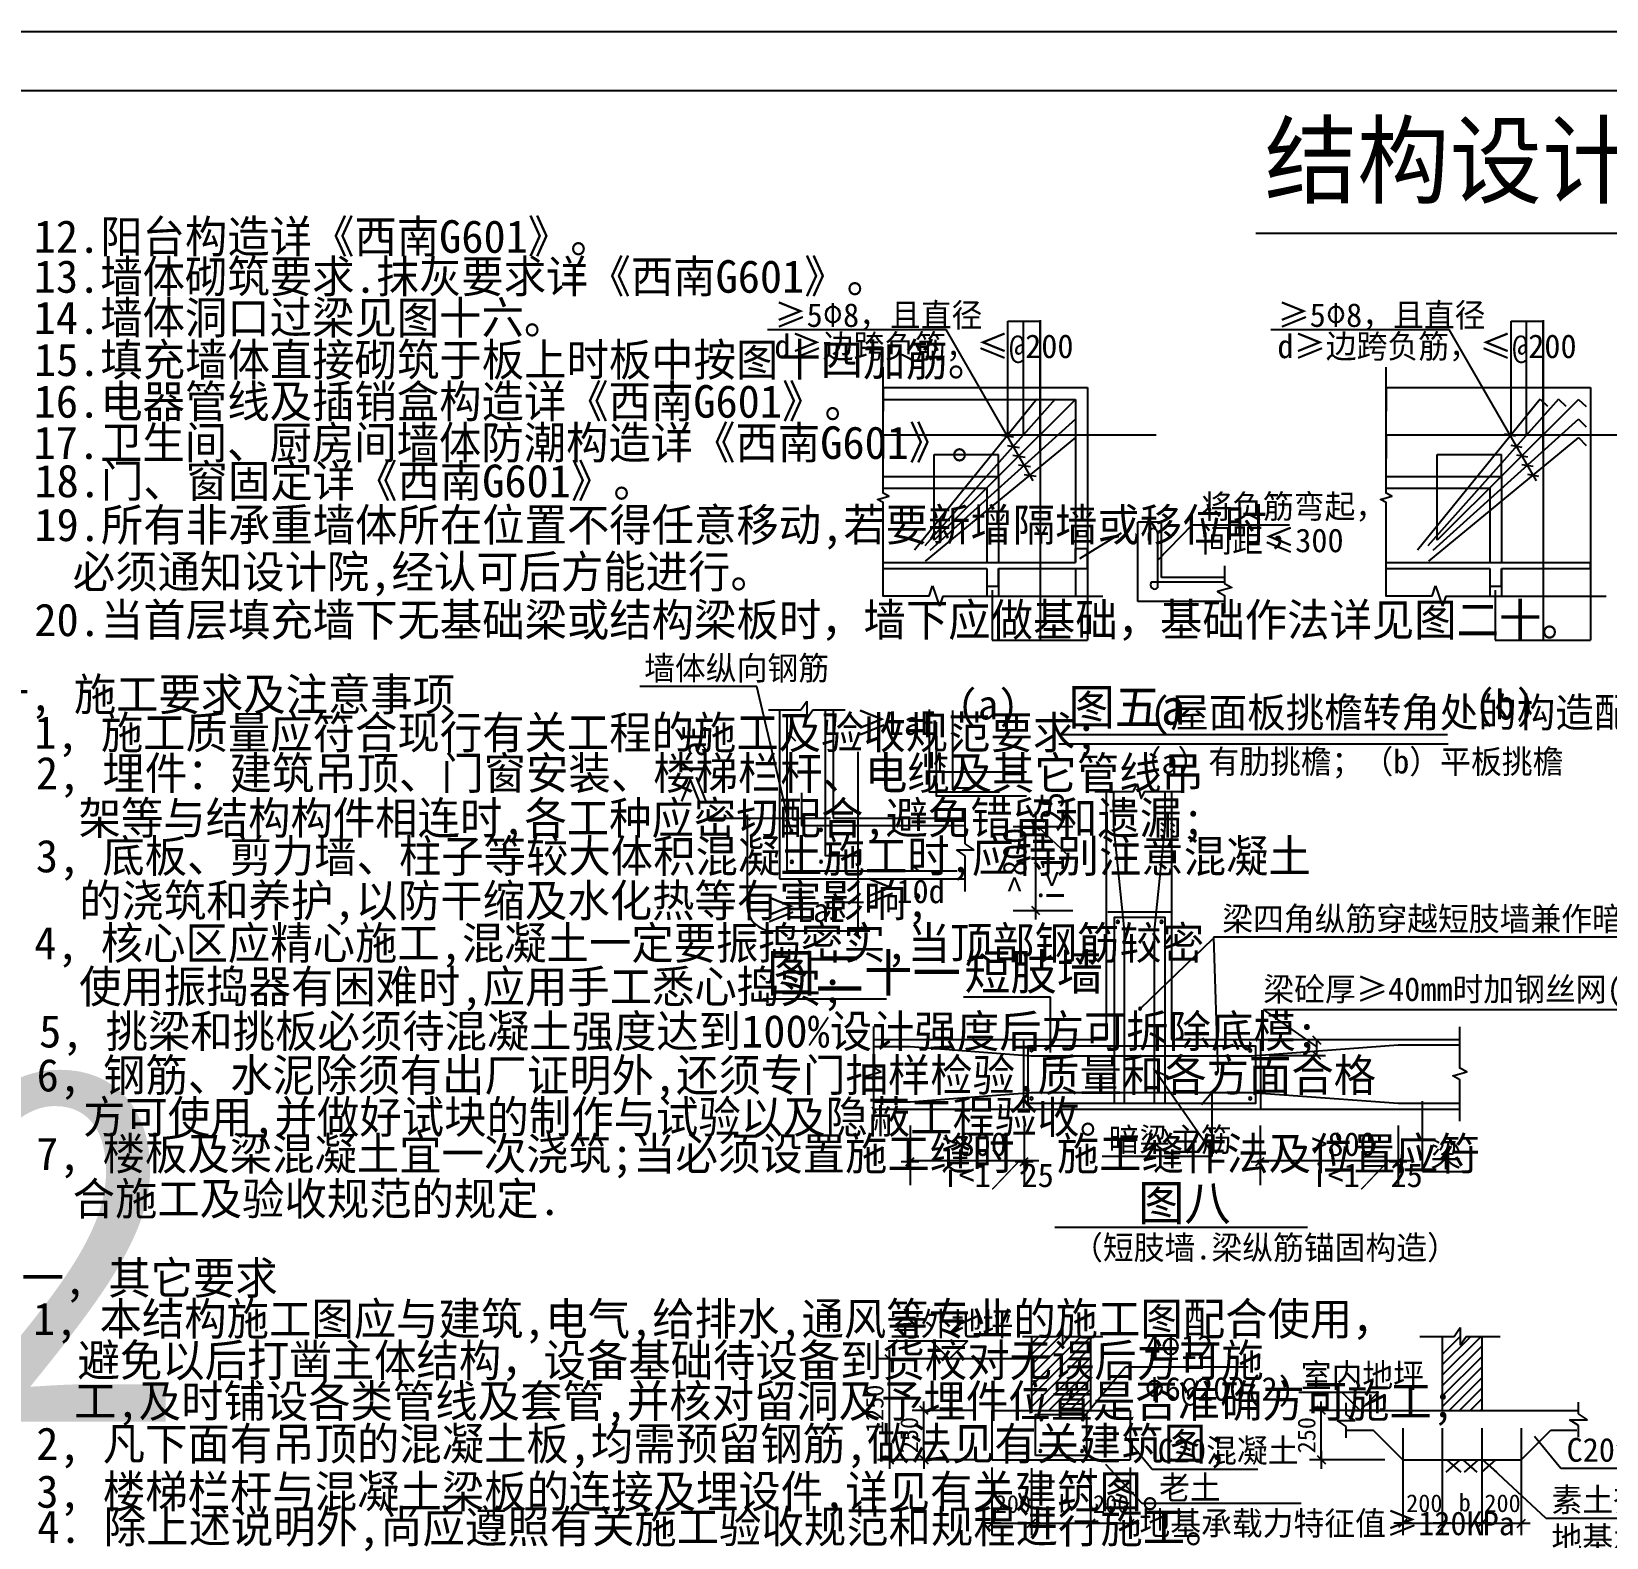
# Model space of a CAD drawing. Header units: metres. Extents: x 353221 to 519218, y 576917 to 745385.
# Drawn here: x 374095 to 400676, y 593510 to 618917 of the extents above; entities that cross this region are included whole.
import ezdxf

# ---------------------------------------------------------------- set-up
doc = ezdxf.new("R2010")
doc.units = ezdxf.units.M
for name, color, linetype in [('DIM', 3, 'Continuous'), ('PUB_TEXT', 7, 'Continuous'), ('PUB_TITLE', 4, 'Continuous'), ('XBM', 7, 'Continuous')]:
    doc.layers.add(name, color=color, linetype=linetype)
doc.dimstyles.get("Standard").update_dxf_attribs({"dimtxt": 2.5, "dimasz": 2.5, "dimexe": 1.25, "dimexo": 0.625, "dimtad": 1, "dimcen": 2.5, "dimazin": 3, "dimtfac": 1, "dimtmove": 0, "dimatfit": 3})

# ---------------------------------------------------------------- blocks, each defined once
blk = doc.blocks.new('TICK')
at = {"layer": 'DIM'}
blk.add_lwpolyline([(-70.71, -70.71), (70.71, 70.71)], dxfattribs=at)
blk = doc.blocks.new('_DIMX')
blk.add_line((-150, 0), (150, 0))
blk.add_lwpolyline([(-70, -70), (70, 70)])
blk = doc.blocks.new('BG-H-L')
at = {"layer": 'XBM', "color": 0, "linetype": 'Continuous'}
blk.add_line((0, 0), (-9.42, 0), dxfattribs=at)
for points in [[(-4.14, 0.01), (-1.14, 3.01), (-14.52, 3.01)], [(-4.19, 0), (-7.2, 3.01)], [(-4.19, 0), (-4.16, 0.03), (-4.13, 0.06)]]:
    blk.add_lwpolyline(points, dxfattribs=at)
blk = doc.blocks.new('_CLOSEDFILLED')
at = {"color": 0, "linetype": 'BYBLOCK'}
blk.add_solid([(-1, 0), (0, 0), (-1, 0)], dxfattribs=at)
blk = doc.blocks.new('*D141')
for p, q in [((399064.83, 612110.51), (399064.83, 614032.11)), ((399065.08, 614032.11), (399192.995, 614032.11)), ((399196.995, 614032.11), (399324.91, 614032.11)), ((399325.16, 612110.51), (399325.16, 614032.11))]:
    blk.add_line(p, q)
at = {"layer": 'Defpoints'}
for p in [(399064.83, 614032.11), (399064.83, 612110.51), (399325.16, 612110.51)]:
    blk.add_point(p, dxfattribs=at)
at = {"layer": 'PUB_TITLE', "xscale": 0.25, "yscale": 0.25, "rotation": 180}
blk.add_blockref('_CLOSEDFILLED', (399064.83, 614032.11), dxfattribs=at)
at = {"layer": 'PUB_TITLE', "xscale": 0.25, "yscale": 0.25}
blk.add_blockref('_CLOSEDFILLED', (399325.16, 614032.11), dxfattribs=at)
at = {"layer": 'PUB_TITLE', "insert": (399194.995, 614032.11), "char_height": 1, "attachment_point": 5}
blk.add_mtext('≤200', dxfattribs=at)
blk = doc.blocks.new('*D142')
for p, q in [((398797.32, 609493.87), (398797.32, 608650.7)), ((399606.63, 609392.97), (399606.63, 608650.7)), ((398797.57, 608650.7), (399200.475, 608650.7)), ((399203.475, 608650.7), (399606.38, 608650.7))]:
    blk.add_line(p, q)
at = {"layer": 'Defpoints'}
for p in [(398797.32, 609493.87), (399606.63, 609392.97), (398797.32, 608650.7)]:
    blk.add_point(p, dxfattribs=at)
at = {"layer": 'PUB_TITLE', "xscale": 0.25, "yscale": 0.25, "rotation": 180}
blk.add_blockref('_CLOSEDFILLED', (398797.32, 608650.7), dxfattribs=at)
at = {"layer": 'PUB_TITLE', "xscale": 0.25, "yscale": 0.25}
blk.add_blockref('_CLOSEDFILLED', (399606.63, 608650.7), dxfattribs=at)
at = {"layer": 'PUB_TITLE', "insert": (399201.975, 608650.7), "char_height": 1, "attachment_point": 5}
blk.add_mtext('L/2', dxfattribs=at)
blk = doc.blocks.new('*D143')
for p, q in [((397818.14, 610337.29), (397818.14, 611780.05)), ((397818.39, 611780.05), (398360.385, 611780.05)), ((398364.385, 611780.05), (398906.38, 611780.05)), ((398906.63, 611410.51), (398906.63, 611780.05))]:
    blk.add_line(p, q)
at = {"layer": 'Defpoints'}
for p in [(397818.14, 611780.05), (398906.63, 611410.51), (397818.14, 610337.29)]:
    blk.add_point(p, dxfattribs=at)
at = {"layer": 'PUB_TITLE', "xscale": 0.25, "yscale": 0.25, "rotation": 180}
blk.add_blockref('_CLOSEDFILLED', (397818.14, 611780.05), dxfattribs=at)
at = {"layer": 'PUB_TITLE', "xscale": 0.25, "yscale": 0.25}
blk.add_blockref('_CLOSEDFILLED', (398906.63, 611780.05), dxfattribs=at)
at = {"layer": 'PUB_TITLE', "insert": (398362.385, 611780.05), "char_height": 1, "attachment_point": 5}
blk.add_mtext('La>L', dxfattribs=at)
blk = doc.blocks.new('*D144')
for p, q in [((391116.11, 612547.17), (391115.86, 612547.17)), ((391116.36, 612114.35), (391116.36, 612547.17)), ((391116.36, 611835), (391116.36, 612547.17)), ((391116.36, 612547.17), (391116.36, 612547.17)), ((391116.61, 612547.17), (391116.86, 612547.17))]:
    blk.add_line(p, q)
at = {"layer": 'Defpoints'}
for p in [(391116.36, 612547.17), (391116.36, 612114.35), (391116.36, 611835)]:
    blk.add_point(p, dxfattribs=at)
at = {"layer": 'PUB_TITLE', "xscale": 0.25, "yscale": 0.25}
blk.add_blockref('_CLOSEDFILLED', (391116.36, 612547.17), dxfattribs=at)
at = {"layer": 'PUB_TITLE', "xscale": 0.25, "yscale": 0.25, "rotation": 180}
blk.add_blockref('_CLOSEDFILLED', (391116.36, 612547.17), dxfattribs=at)
at = {"layer": 'PUB_TITLE', "insert": (391116.36, 612548.295), "char_height": 1, "attachment_point": 5}
blk.add_mtext('≤200', dxfattribs=at)
blk = doc.blocks.new('*D145')
for p, q in [((391116.36, 609392.97), (391116.36, 608650.7)), ((391916.36, 609392.97), (391916.36, 608650.7)), ((391116.61, 608650.7), (391514.86, 608650.7)), ((391517.86, 608650.7), (391916.11, 608650.7))]:
    blk.add_line(p, q)
at = {"layer": 'Defpoints'}
for p in [(391116.36, 609392.97), (391916.36, 609392.97), (391116.36, 608650.7)]:
    blk.add_point(p, dxfattribs=at)
at = {"layer": 'PUB_TITLE', "xscale": 0.25, "yscale": 0.25, "rotation": 180}
blk.add_blockref('_CLOSEDFILLED', (391116.36, 608650.7), dxfattribs=at)
at = {"layer": 'PUB_TITLE', "xscale": 0.25, "yscale": 0.25}
blk.add_blockref('_CLOSEDFILLED', (391916.36, 608650.7), dxfattribs=at)
at = {"layer": 'PUB_TITLE', "insert": (391516.36, 608650.7), "char_height": 1, "attachment_point": 5}
blk.add_mtext('L/2', dxfattribs=at)
blk = doc.blocks.new('*D146')
for p, q in [((391116.36, 611835), (391116.36, 611160.36)), ((391116.36, 611573.31), (391116.36, 611160.36)), ((391116.11, 611160.36), (391115.86, 611160.36)), ((391116.36, 611160.36), (391116.36, 611160.36)), ((391116.61, 611160.36), (391116.86, 611160.36))]:
    blk.add_line(p, q)
at = {"layer": 'Defpoints'}
for p in [(391116.36, 611835), (391116.36, 611573.31), (391116.36, 611160.36)]:
    blk.add_point(p, dxfattribs=at)
at = {"layer": 'PUB_TITLE', "xscale": 0.25, "yscale": 0.25}
blk.add_blockref('_CLOSEDFILLED', (391116.36, 611160.36), dxfattribs=at)
at = {"layer": 'PUB_TITLE', "xscale": 0.25, "yscale": 0.25, "rotation": 180}
blk.add_blockref('_CLOSEDFILLED', (391116.36, 611160.36), dxfattribs=at)
at = {"layer": 'PUB_TITLE', "insert": (391116.36, 611161.485), "char_height": 1, "attachment_point": 5}
blk.add_mtext('≤200', dxfattribs=at)
blk = doc.blocks.new('*D147')
for p, q in [((396958.14, 612110.51), (396958.14, 611710.51)), ((396957.89, 611710.51), (396957.64, 611710.51)), ((396958.14, 611310.51), (396958.14, 611710.51)), ((396958.14, 611710.51), (396958.14, 611710.51)), ((396958.39, 611710.51), (396958.64, 611710.51))]:
    blk.add_line(p, q)
at = {"layer": 'Defpoints'}
for p in [(396958.14, 612110.51), (396958.14, 611710.51), (396958.14, 611310.51)]:
    blk.add_point(p, dxfattribs=at)
at = {"layer": 'PUB_TITLE', "xscale": 0.25, "yscale": 0.25}
blk.add_blockref('_CLOSEDFILLED', (396958.14, 611710.51), dxfattribs=at)
at = {"layer": 'PUB_TITLE', "xscale": 0.25, "yscale": 0.25, "rotation": 180}
blk.add_blockref('_CLOSEDFILLED', (396958.14, 611710.51), dxfattribs=at)
at = {"layer": 'PUB_TITLE', "insert": (396958.14, 611711.635), "char_height": 1, "attachment_point": 5}
blk.add_mtext('L/2', dxfattribs=at)
blk = doc.blocks.new('*D148')
for p, q in [((396958.14, 612910.51), (396958.14, 612510.51)), ((396957.89, 612510.51), (396957.64, 612510.51)), ((396958.14, 612110.51), (396958.14, 612510.51)), ((396958.14, 612510.51), (396958.14, 612510.51)), ((396958.39, 612510.51), (396958.64, 612510.51))]:
    blk.add_line(p, q)
at = {"layer": 'Defpoints'}
for p in [(396958.14, 612910.51), (396958.14, 612510.51), (396958.14, 612110.51)]:
    blk.add_point(p, dxfattribs=at)
at = {"layer": 'PUB_TITLE', "xscale": 0.25, "yscale": 0.25}
blk.add_blockref('_CLOSEDFILLED', (396958.14, 612510.51), dxfattribs=at)
at = {"layer": 'PUB_TITLE', "xscale": 0.25, "yscale": 0.25, "rotation": 180}
blk.add_blockref('_CLOSEDFILLED', (396958.14, 612510.51), dxfattribs=at)
at = {"layer": 'PUB_TITLE', "insert": (396958.14, 612511.635), "char_height": 1, "attachment_point": 5}
blk.add_mtext('L/2', dxfattribs=at)
blk = doc.blocks.new('*D149')
for p, q in [((389327.87, 610337.29), (389327.87, 611780.05)), ((389328.12, 611780.05), (389870.115, 611780.05)), ((389874.115, 611780.05), (390416.11, 611780.05)), ((390416.36, 611410.51), (390416.36, 611780.05))]:
    blk.add_line(p, q)
at = {"layer": 'Defpoints'}
for p in [(389327.87, 611780.05), (390416.36, 611410.51), (389327.87, 610337.29)]:
    blk.add_point(p, dxfattribs=at)
at = {"layer": 'PUB_TITLE', "xscale": 0.25, "yscale": 0.25, "rotation": 180}
blk.add_blockref('_CLOSEDFILLED', (389327.87, 611780.05), dxfattribs=at)
at = {"layer": 'PUB_TITLE', "xscale": 0.25, "yscale": 0.25}
blk.add_blockref('_CLOSEDFILLED', (390416.36, 611780.05), dxfattribs=at)
at = {"layer": 'PUB_TITLE', "insert": (389872.115, 611780.05), "char_height": 1, "attachment_point": 5}
blk.add_mtext('La>L', dxfattribs=at)
blk = doc.blocks.new('*D150')
for p, q in [((388467.87, 612910.51), (388467.87, 612510.51)), ((388467.62, 612510.51), (388467.37, 612510.51)), ((388467.87, 612110.51), (388467.87, 612510.51)), ((388467.87, 612510.51), (388467.87, 612510.51)), ((388468.12, 612510.51), (388468.37, 612510.51))]:
    blk.add_line(p, q)
at = {"layer": 'Defpoints'}
for p in [(388467.87, 612910.51), (388467.87, 612510.51), (388467.87, 612110.51)]:
    blk.add_point(p, dxfattribs=at)
at = {"layer": 'PUB_TITLE', "xscale": 0.25, "yscale": 0.25}
blk.add_blockref('_CLOSEDFILLED', (388467.87, 612510.51), dxfattribs=at)
at = {"layer": 'PUB_TITLE', "xscale": 0.25, "yscale": 0.25, "rotation": 180}
blk.add_blockref('_CLOSEDFILLED', (388467.87, 612510.51), dxfattribs=at)
at = {"layer": 'PUB_TITLE', "insert": (388467.87, 612511.635), "char_height": 1, "attachment_point": 5}
blk.add_mtext('L/2', dxfattribs=at)
blk = doc.blocks.new('*D151')
for p, q in [((388467.87, 612110.51), (388467.87, 611710.51)), ((388467.62, 611710.51), (388467.37, 611710.51)), ((388467.87, 611310.51), (388467.87, 611710.51)), ((388467.87, 611710.51), (388467.87, 611710.51)), ((388468.12, 611710.51), (388468.37, 611710.51))]:
    blk.add_line(p, q)
at = {"layer": 'Defpoints'}
for p in [(388467.87, 612110.51), (388467.87, 611710.51), (388467.87, 611310.51)]:
    blk.add_point(p, dxfattribs=at)
at = {"layer": 'PUB_TITLE', "xscale": 0.25, "yscale": 0.25}
blk.add_blockref('_CLOSEDFILLED', (388467.87, 611710.51), dxfattribs=at)
at = {"layer": 'PUB_TITLE', "xscale": 0.25, "yscale": 0.25, "rotation": 180}
blk.add_blockref('_CLOSEDFILLED', (388467.87, 611710.51), dxfattribs=at)
at = {"layer": 'PUB_TITLE', "insert": (388467.87, 611711.635), "char_height": 1, "attachment_point": 5}
blk.add_mtext('L/2', dxfattribs=at)
blk = doc.blocks.new('*D152')
for p, q in [((390834.89, 612110.51), (390834.89, 614032.11)), ((390835.14, 614032.11), (390973.625, 614032.11)), ((390977.625, 614032.11), (391116.11, 614032.11)), ((391116.36, 612114.35), (391116.36, 614032.11))]:
    blk.add_line(p, q)
at = {"layer": 'Defpoints'}
for p in [(390834.89, 614032.11), (390834.89, 612110.51), (391116.36, 612114.35)]:
    blk.add_point(p, dxfattribs=at)
at = {"layer": 'PUB_TITLE', "xscale": 0.25, "yscale": 0.25, "rotation": 180}
blk.add_blockref('_CLOSEDFILLED', (390834.89, 614032.11), dxfattribs=at)
at = {"layer": 'PUB_TITLE', "xscale": 0.25, "yscale": 0.25}
blk.add_blockref('_CLOSEDFILLED', (391116.36, 614032.11), dxfattribs=at)
at = {"layer": 'PUB_TITLE', "insert": (390975.625, 614032.11), "char_height": 1, "attachment_point": 5}
blk.add_mtext('≤200', dxfattribs=at)
blk = doc.blocks.new('*D153')
for p, q in [((390574.56, 612110.51), (390574.56, 614032.11)), ((390574.81, 614032.11), (390702.725, 614032.11)), ((390706.725, 614032.11), (390834.64, 614032.11)), ((390834.89, 612110.51), (390834.89, 614032.11))]:
    blk.add_line(p, q)
at = {"layer": 'Defpoints'}
for p in [(390574.56, 614032.11), (390574.56, 612110.51), (390834.89, 612110.51)]:
    blk.add_point(p, dxfattribs=at)
at = {"layer": 'PUB_TITLE', "xscale": 0.25, "yscale": 0.25, "rotation": 180}
blk.add_blockref('_CLOSEDFILLED', (390574.56, 614032.11), dxfattribs=at)
at = {"layer": 'PUB_TITLE', "xscale": 0.25, "yscale": 0.25}
blk.add_blockref('_CLOSEDFILLED', (390834.89, 614032.11), dxfattribs=at)
at = {"layer": 'PUB_TITLE', "insert": (390704.725, 614032.11), "char_height": 1, "attachment_point": 5}
blk.add_mtext('≤200', dxfattribs=at)
blk = doc.blocks.new('*D154')
for p, q in [((390307.04, 609493.87), (390307.04, 608650.7)), ((391116.36, 609392.97), (391116.36, 608650.7)), ((390307.29, 608650.7), (390710.2, 608650.7)), ((390713.2, 608650.7), (391116.11, 608650.7))]:
    blk.add_line(p, q)
at = {"layer": 'Defpoints'}
for p in [(390307.04, 609493.87), (391116.36, 609392.97), (390307.04, 608650.7)]:
    blk.add_point(p, dxfattribs=at)
at = {"layer": 'PUB_TITLE', "xscale": 0.25, "yscale": 0.25, "rotation": 180}
blk.add_blockref('_CLOSEDFILLED', (390307.04, 608650.7), dxfattribs=at)
at = {"layer": 'PUB_TITLE', "xscale": 0.25, "yscale": 0.25}
blk.add_blockref('_CLOSEDFILLED', (391116.36, 608650.7), dxfattribs=at)
at = {"layer": 'PUB_TITLE', "insert": (390711.7, 608650.7), "char_height": 1, "attachment_point": 5}
blk.add_mtext('L/2', dxfattribs=at)
blk = doc.blocks.new('*D157')
for p, q in [((399606.38, 612547.17), (399606.13, 612547.17)), ((399606.63, 612114.35), (399606.63, 612547.17)), ((399606.63, 611835), (399606.63, 612547.17)), ((399606.63, 612547.17), (399606.63, 612547.17)), ((399606.88, 612547.17), (399607.13, 612547.17))]:
    blk.add_line(p, q)
at = {"layer": 'Defpoints'}
for p in [(399606.63, 612547.17), (399606.63, 612114.35), (399606.63, 611835)]:
    blk.add_point(p, dxfattribs=at)
at = {"layer": 'PUB_TITLE', "xscale": 0.25, "yscale": 0.25}
blk.add_blockref('_CLOSEDFILLED', (399606.63, 612547.17), dxfattribs=at)
at = {"layer": 'PUB_TITLE', "xscale": 0.25, "yscale": 0.25, "rotation": 180}
blk.add_blockref('_CLOSEDFILLED', (399606.63, 612547.17), dxfattribs=at)
at = {"layer": 'PUB_TITLE', "insert": (399606.63, 612548.295), "char_height": 1, "attachment_point": 5}
blk.add_mtext('≤200', dxfattribs=at)
blk = doc.blocks.new('*D158')
for p, q in [((399325.16, 612110.51), (399325.16, 614032.11)), ((399325.41, 614032.11), (399463.895, 614032.11)), ((399467.895, 614032.11), (399606.38, 614032.11)), ((399606.63, 612114.35), (399606.63, 614032.11))]:
    blk.add_line(p, q)
at = {"layer": 'Defpoints'}
for p in [(399325.16, 614032.11), (399325.16, 612110.51), (399606.63, 612114.35)]:
    blk.add_point(p, dxfattribs=at)
at = {"layer": 'PUB_TITLE', "xscale": 0.25, "yscale": 0.25, "rotation": 180}
blk.add_blockref('_CLOSEDFILLED', (399325.16, 614032.11), dxfattribs=at)
at = {"layer": 'PUB_TITLE', "xscale": 0.25, "yscale": 0.25}
blk.add_blockref('_CLOSEDFILLED', (399606.63, 614032.11), dxfattribs=at)
at = {"layer": 'PUB_TITLE', "insert": (399465.895, 614032.11), "char_height": 1, "attachment_point": 5}
blk.add_mtext('≤200', dxfattribs=at)
blk = doc.blocks.new('*D159')
for p, q in [((399606.63, 609392.97), (399606.63, 608650.7)), ((400406.63, 609392.97), (400406.63, 608650.7)), ((399606.88, 608650.7), (400005.13, 608650.7)), ((400008.13, 608650.7), (400406.38, 608650.7))]:
    blk.add_line(p, q)
at = {"layer": 'Defpoints'}
for p in [(399606.63, 609392.97), (400406.63, 609392.97), (399606.63, 608650.7)]:
    blk.add_point(p, dxfattribs=at)
at = {"layer": 'PUB_TITLE', "xscale": 0.25, "yscale": 0.25, "rotation": 180}
blk.add_blockref('_CLOSEDFILLED', (399606.63, 608650.7), dxfattribs=at)
at = {"layer": 'PUB_TITLE', "xscale": 0.25, "yscale": 0.25}
blk.add_blockref('_CLOSEDFILLED', (400406.63, 608650.7), dxfattribs=at)
at = {"layer": 'PUB_TITLE', "insert": (400006.63, 608650.7), "char_height": 1, "attachment_point": 5}
blk.add_mtext('L/2', dxfattribs=at)
blk = doc.blocks.new('*D160')
for p, q in [((399606.63, 611835), (399606.63, 611082.47)), ((399606.63, 611573.31), (399606.63, 611082.47)), ((399606.38, 611082.47), (399606.13, 611082.47)), ((399606.63, 611082.47), (399606.63, 611082.47)), ((399606.88, 611082.47), (399607.13, 611082.47))]:
    blk.add_line(p, q)
at = {"layer": 'Defpoints'}
for p in [(399606.63, 611835), (399606.63, 611573.31), (399606.63, 611082.47)]:
    blk.add_point(p, dxfattribs=at)
at = {"layer": 'PUB_TITLE', "xscale": 0.25, "yscale": 0.25}
blk.add_blockref('_CLOSEDFILLED', (399606.63, 611082.47), dxfattribs=at)
at = {"layer": 'PUB_TITLE', "xscale": 0.25, "yscale": 0.25, "rotation": 180}
blk.add_blockref('_CLOSEDFILLED', (399606.63, 611082.47), dxfattribs=at)
at = {"layer": 'PUB_TITLE', "insert": (399606.63, 611083.595), "char_height": 1, "attachment_point": 5}
blk.add_mtext('≤200', dxfattribs=at)

msp = doc.modelspace()

# ---------------------------------------------------------------- linework, layer by layer
at = {"layer": 'PUB_TITLE'}
for p, q in [((391116.36, 614045.08), (391116.36, 609272.96)), ((399606.63, 614045.08), (399606.63, 609272.96)), ((386518.57, 613887.53), (389530.53, 613887.53)), ((391002.85, 611337.23), (389530.53, 613887.53)), ((395008.84, 613887.53), (398020.81, 613887.53)), ((399493.12, 611337.23), (398020.81, 613887.53)), ((388467.87, 612910.51), (391916.36, 612910.51)), ((388467.87, 612910.51), (391916.36, 612910.51)), ((388467.87, 612710.51), (391716.36, 612710.51)), ((391716.36, 612710.51), (391716.36, 609959.97)), ((391916.36, 612910.51), (391916.36, 609392.97)), ((396958.14, 612910.51), (400406.63, 612910.51)), ((396958.14, 612910.51), (400406.63, 612910.51)), ((400406.63, 612910.51), (400406.63, 609392.97)), ((388467.87, 612110.51), (393075.88, 612114.35)), ((396958.14, 612110.51), (401566.15, 612114.35)), ((388467.87, 611410.51), (390416.36, 611410.51)), ((390416.36, 611410.51), (390416.36, 609959.97)), ((396958.14, 611410.51), (398906.63, 611410.51)), ((398906.63, 611410.51), (398906.63, 609959.97)), ((388467.87, 611210.51), (390216.36, 611210.51)), ((390216.36, 611210.51), (390216.36, 609959.97)), ((396958.14, 611210.51), (398706.63, 611210.51)), ((398706.63, 611210.51), (398706.63, 609959.97)), ((392764.73, 609303.49), (392764.73, 610636.73)), ((393164.73, 610636.73), (392764.73, 610636.73)), ((393101.47, 609994.22), (393681.21, 610593.84)), ((393164.73, 609703.49), (393164.73, 610636.73)), ((393681.21, 610593.84), (395324.87, 610593.84)), ((391788.06, 610024.92), (392489.67, 610457.36)), ((390216.36, 609859.97), (390216.36, 609392.97)), ((390416.36, 609859.97), (390416.36, 609392.97)), ((391716.36, 609859.97), (391716.36, 609392.97)), ((398706.63, 609859.97), (398706.63, 609392.97)), ((398906.63, 609859.97), (398906.63, 609392.97)), ((389244.25, 609392.97), (389301.85, 609565.77)), ((389301.85, 609565.77), (389417.05, 609220.17)), ((394231.19, 609703.49), (393164.73, 609703.49)), ((397734.52, 609392.97), (397792.12, 609565.77)), ((397792.12, 609565.77), (397907.32, 609220.17)), ((389474.65, 609392.97), (389417.05, 609220.17)), ((389474.65, 609392.97), (392178.68, 609392.97)), ((394231.19, 609303.49), (392764.73, 609303.49)), ((397964.92, 609392.97), (397907.32, 609220.17)), ((397964.92, 609392.97), (400668.96, 609392.97)), ((386337.66, 607868.51), (384363.87, 607868.51)), ((386902.73, 605457.22), (386337.66, 607868.51)), ((386535.22, 607471.19), (387080.71, 607471.19)), ((386720.44, 607476.54), (386720.44, 604621.05)), ((387080.71, 607471.19), (387180.71, 607621.19)), ((387180.71, 607621.19), (387180.71, 607321.19)), ((387180.71, 607321.19), (387280.71, 607471.19)), ((387280.71, 607471.19), (387826.2, 607471.19)), ((387626.28, 607476.54), (387626.28, 605645)), ((391433.24, 606899.79), (398002.51, 606899.79)), ((388048.76, 603664.05), (388048.76, 606767.05)), ((389854.88, 605210.81), (389854.88, 605812.55)), ((385506.99, 605645), (387579.69, 605645)), ((386173.75, 605706.85), (386173.75, 604170.42)), ((387626.28, 605645), (389851.96, 605645)), ((391045.1, 604060.34), (391045.1, 605751.34)), ((390663.52, 605504.78), (391669.71, 605504.78)), ((389854.88, 605010.81), (389704.88, 605110.81)), ((389704.88, 605110.81), (390004.88, 605110.81)), ((390004.88, 605110.81), (389854.88, 605210.81)), ((389854.88, 604409.08), (389854.88, 605010.81)), ((386720.44, 604621.05), (389851.96, 604621.05)), ((387484.46, 604228.56), (388139.39, 604228.56)), ((390663.52, 604088.03), (391669.71, 604088.03)), ((392263.12, 604063.59), (393336.47, 604063.59)), ((386601.25, 603742.92), (388241.14, 603742.92)), ((394024.85, 603606.64), (392804.51, 602431.65)), ((394041.69, 603637.31), (394116.32, 601353.55)), ((401363.73, 603637.31), (394041.69, 603637.31)), ((391294.11, 602627.18), (389821.85, 602627.18)), ((391294.11, 601690.77), (391294.11, 602627.18)), ((395783.85, 601794.93), (394888.81, 602414.92)), ((394888.81, 602414.92), (401921.76, 602414.92)), ((390837.52, 601918.33), (390837.52, 600760.27)), ((394834.29, 601918.33), (394834.29, 600728.97)), ((395783.85, 601905.54), (395783.85, 601906.54)), ((395783.85, 601904.54), (395783.85, 601642.1)), ((394983.69, 601642.1), (395933.85, 601642.1)), ((395783.85, 601641.1), (395783.85, 601640.1)), ((394036.28, 599977.42), (393028.47, 601424.52)), ((393049.46, 601394.52), (393281.26, 601287.39)), ((394008.29, 601004.88), (393840.32, 600809.05)), ((394015.2, 601019.49), (394015.2, 599938.26)), ((397569.53, 599684.65), (397569.53, 600870.45)), ((388921.81, 600459.97), (388921.81, 599453.79)), ((390850.15, 600459.97), (390850.15, 599453.79)), ((394828.8, 600459.97), (394828.8, 599453.79)), ((397158.9, 600459.97), (397158.9, 599453.79)), ((388894.12, 599872.8), (391096.72, 599872.8)), ((394015.2, 599938.26), (392167.55, 599938.26)), ((394801.11, 599872.8), (397405.46, 599872.8)), ((397569.53, 599684.65), (398294.67, 599684.65)), ((391395.73, 596902.95), (391495.73, 597052.95)), ((391495.73, 597052.95), (391495.73, 596752.95)), ((398106.48, 596902.95), (398206.48, 597052.95)), ((398206.48, 597052.95), (398206.48, 596752.95)), ((390817.85, 596902.95), (391395.73, 596902.95)), ((390970.18, 596422.73), (391495.73, 596948.27)), ((390970.18, 596902.95), (390970.18, 595654.57)), ((390970.18, 595892.4), (391980.73, 596902.95)), ((390970.18, 596069.18), (391803.96, 596902.95)), ((390970.18, 596245.96), (391627.18, 596902.95)), ((390970.18, 596599.51), (391273.63, 596902.95)), ((390970.18, 596776.29), (391096.85, 596902.95)), ((391495.73, 596752.95), (391595.73, 596902.95)), ((391595.73, 596902.95), (392173.6, 596902.95)), ((391970.18, 596902.95), (391970.18, 595654.57)), ((397528.6, 596902.95), (398106.48, 596902.95)), ((397903.84, 596422.73), (398384.06, 596902.95)), ((397903.84, 596599.51), (398207.28, 596902.95)), ((397903.84, 596245.96), (398560.84, 596902.95)), ((397903.84, 596902.95), (397903.84, 595654.57)), ((398206.48, 596752.95), (398306.48, 596902.95)), ((398306.48, 596902.95), (398884.35, 596902.95)), ((398570.51, 596902.95), (398570.51, 595654.57)), ((390003.52, 596522.35), (388374.02, 596522.35)), ((388574.02, 594822.23), (388574.02, 596521.35)), ((390970.18, 595715.62), (391970.18, 596715.62)), ((391085.9, 595654.57), (391970.18, 596538.85)), ((397903.84, 596069.18), (398570.51, 596735.85)), ((397903.84, 595892.4), (398570.51, 596559.07)), ((391262.68, 595654.57), (391980.73, 596372.62)), ((391818.47, 595502.33), (392558.9, 596388.79)), ((392558.9, 596388.79), (394631.26, 596388.79)), ((397903.84, 595715.62), (398570.51, 596382.29)), ((391439.46, 595654.57), (391970.18, 596185.29)), ((391616.23, 595654.57), (391980.73, 596019.07)), ((398019.56, 595654.57), (398570.51, 596205.51)), ((398196.34, 595654.57), (398570.51, 596028.74)), ((391793.01, 595654.57), (391970.18, 595831.74)), ((396283.21, 595584.38), (396283.21, 595779.22)), ((398373.11, 595654.57), (398570.51, 595851.96)), ((400203.73, 595597.48), (400203.73, 595792.33)), ((390003.52, 595654.57), (388957.45, 595654.57)), ((389157.45, 594822.23), (389157.45, 595653.57)), ((390303.52, 595654.57), (392636.85, 595654.57)), ((390303.52, 595654.57), (390303.52, 594821.23)), ((392636.85, 595654.57), (392636.85, 594821.23)), ((396937.18, 595654.57), (395663.43, 595654.57)), ((395863.43, 594822.23), (395863.43, 595653.57)), ((396283.21, 595384.38), (396133.21, 595484.38)), ((396133.21, 595484.38), (396433.21, 595484.38)), ((396433.21, 595484.38), (396283.21, 595584.38)), ((396296.33, 595654.57), (400185.09, 595654.57)), ((398549.89, 595654.57), (398570.51, 595675.18)), ((400203.73, 595397.48), (400053.73, 595497.48)), ((400053.73, 595497.48), (400353.73, 595497.48)), ((400353.73, 595497.48), (400203.73, 595597.48)), ((392560.5, 595205.76), (393006.41, 594664.61)), ((396283.21, 595189.53), (396283.21, 595384.38)), ((396296.33, 595321.23), (396737.18, 595321.23)), ((397237.18, 594821.23), (396737.18, 595321.23)), ((397237.18, 595354.57), (397237.18, 593551.54)), ((397903.84, 595354.57), (397903.84, 593551.54)), ((397903.84, 595354.57), (397903.84, 593551.54)), ((398570.51, 595354.57), (398570.51, 593551.54)), ((398570.51, 595354.57), (398570.51, 593551.54)), ((399237.18, 595354.57), (399237.18, 593551.54)), ((399237.18, 594821.23), (399737.18, 595321.23)), ((399460.82, 595218.26), (399906.74, 594677.11)), ((399737.18, 595321.23), (400177.51, 595321.23)), ((400203.73, 595202.63), (400203.73, 595397.48)), ((390003.52, 594821.23), (388374.02, 594821.23)), ((390003.52, 594821.23), (388957.45, 594821.23)), ((390303.52, 594821.23), (392636.85, 594821.23)), ((390303.52, 594692.39), (390303.52, 593551.54)), ((390970.18, 594682.39), (390970.18, 593551.54)), ((390970.18, 594682.39), (390970.18, 593551.54)), ((391970.18, 594682.39), (391970.18, 593551.54)), ((392223.76, 594744.89), (392834.35, 594087.6)), ((392636.85, 594692.39), (392636.85, 593551.54)), ((393006.41, 594664.61), (394790.07, 594664.61)), ((396937.18, 594821.23), (395663.43, 594821.23)), ((397237.18, 594821.23), (399237.18, 594821.23)), ((398198.76, 594821.23), (397963.76, 594612.39)), ((397983.76, 594821.23), (398218.76, 594612.39)), ((398253.76, 594821.23), (398488.76, 594612.39)), ((398508.76, 594821.23), (398273.76, 594612.39)), ((398801.26, 594821.23), (398566.26, 594612.39)), ((398586.26, 594821.23), (398821.26, 594612.39)), ((399652.88, 593834.01), (398693.76, 594725.7)), ((399906.74, 594677.11), (401517.89, 594677.11)), ((392834.35, 594087.6), (395523.9, 594087.6)), ((399652.88, 593834.01), (403201.53, 593834.01)), ((390304.52, 593751.54), (390969.18, 593751.54)), ((390971.18, 593751.54), (391969.18, 593751.54)), ((391971.18, 593751.54), (392635.85, 593751.54)), ((397238.18, 593751.54), (397902.84, 593751.54)), ((397904.84, 593751.54), (398569.51, 593751.54)), ((398571.51, 593751.54), (399236.18, 593751.54))]:
    msp.add_line(p, q, dxfattribs=at)
for points in [[(370330.4, 576916.65), (370330.4, 618916.65), (429730.4, 618916.65), (429730.4, 576916.65)], [(372830.4, 577916.65), (428730.4, 577916.65), (428730.4, 617916.65), (372830.4, 617916.65)], [(391040.18, 594891.23), (391040.18, 595584.57), (391900.18, 595584.57), (391900.18, 594891.23)]]:
    msp.add_lwpolyline(points, close=True, dxfattribs=at)
for points in [[(394760.23, 615514.65), (407805.71, 615514.65)], [(389244.25, 609392.97), (388467.87, 609392.97), (388467.87, 610968.43), (388371.87, 611021.23), (388563.87, 611075.63), (388467.87, 611128.43), (388467.87, 613256.08)], [(397734.52, 609392.97), (396958.14, 609392.97), (396958.14, 610968.43), (396862.14, 611021.23), (397054.14, 611075.63), (396958.14, 611128.43), (396958.14, 613256.08)], [(391064.92, 612714.12), (388995.31, 610166.56)], [(391373.32, 612715.83), (389172.25, 610241.33)], [(391716.36, 612710.51), (389327.87, 610337.29)], [(399555.2, 612714.12), (397485.59, 610166.56)], [(399863.59, 612715.83), (397662.52, 610241.33)], [(400206.63, 612710.51), (397818.14, 610337.29)], [(399555.2, 612714.12), (399325.16, 612430.96)], [(399555.2, 612714.12), (399680.76, 612593.59)], [(399863.59, 612715.83), (399989.16, 612597.59)], [(400206.63, 612710.51), (400332.2, 612588.42)], [(391716.36, 612374.68), (389254.07, 610159.95)], [(400206.63, 612374.68), (397744.35, 610159.95)], [(400206.63, 612374.68), (400332.2, 612249.13)], [(391716.36, 612066.28), (389180.28, 609982.61)], [(390463.96, 612107.37), (390668.22, 612076.48)], [(390566.02, 611930.57), (390770.29, 611899.69)], [(400206.63, 612066.28), (397670.56, 609982.61)], [(398951.64, 612128.22), (399139.75, 612096.29)], [(399062.24, 611936.63), (399250.35, 611904.7)], [(400206.63, 612066.28), (400332.2, 611932.75)], [(390659.12, 611769.3), (390863.39, 611738.42)], [(399155.34, 611775.36), (399343.45, 611743.44)], [(390752.49, 611607.57), (390956.76, 611576.69)], [(390846.92, 611444), (391051.19, 611413.12)], [(399247.9, 611613.77), (399436.01, 611581.84)], [(399343.14, 611448.8), (399531.25, 611416.87)], [(392951.47, 610331.1), (392951.47, 610456.1)], [(393101.47, 610456.22), (393101.47, 609532.21)], [(391716.36, 610193.28), (391916.36, 610193.28)], [(391716.36, 609959.97), (391716.36, 610193.28)], [(391916.36, 609859.97), (391916.36, 610193.28)], [(388467.87, 609959.97), (391716.36, 609959.97)], [(388467.87, 609859.97), (390216.36, 609859.97)], [(390216.36, 609859.97), (390216.36, 609559.97)], [(390416.36, 609559.97), (390416.36, 609859.97)], [(390416.36, 609859.97), (391916.36, 609859.97)], [(394231.19, 609903.49), (394231.19, 609603.49), (394351.19, 609537.49), (394111.19, 609469.49), (394231.19, 609403.49), (394231.19, 609103.49)], [(396958.14, 609959.97), (400406.63, 609959.97)], [(396958.14, 609859.97), (398706.63, 609859.97)], [(398706.63, 609859.97), (398706.63, 609559.97)], [(398906.63, 609559.97), (398906.63, 609859.97)], [(398906.63, 609859.97), (400406.63, 609859.97)], [(400406.63, 609859.97), (400406.63, 609959.97)], [(390216.36, 609559.97), (390416.36, 609559.97)], [(393001.47, 609632.21), (394231.19, 609632.21)], [(398706.63, 609559.97), (398906.63, 609559.97)], [(388053.78, 605008.11), (387498.28, 605008.11), (387498.28, 607476.54)], [(390434.7, 606084.92), (389252.09, 606084.92), (389252.09, 607476.57)], [(389937.27, 606154.41), (389642.86, 606154.41), (389642.86, 607462.68)], [(389079.78, 604749.04), (386848.43, 604749.04), (386848.43, 607374.79)], [(390890.31, 606017.1), (389370.03, 606017.1), (389370.03, 607262.32)], [(386848.43, 607098.5), (386987.22, 606949.56)], [(389716.87, 604749.04), (386848.43, 604749.04), (386848.43, 607098.5)], [(391443.05, 607055.79), (397995.53, 607055.79)], [(390890.31, 606424.13), (389429.85, 606424.13), (389429.85, 606718.54)], [(389851.96, 605517.01), (387096.38, 605517.01), (387096.38, 606072.5)], [(392040.32, 606097.01), (392687.03, 606097.01), (392753.03, 606217.01), (392821.03, 605977.01), (392887.03, 606097.01), (393533.75, 606097.01)], [(392240.32, 601909.13), (392240.32, 606097.01)], [(392355.13, 606080.43), (392355.13, 605507.29), (392538.01, 603747.88), (392538.01, 600836.74)], [(393223.79, 606080.43), (393223.79, 605507.29), (393040.92, 603747.88), (393040.92, 600836.74)], [(393336.47, 606097.01), (393336.47, 601909.13)], [(386222.97, 605604.99), (386129.99, 605697.97)], [(389079.78, 604749.04), (388952.59, 604854.82)], [(392826.17, 603972.08), (392367.22, 603972.08), (392367.22, 600838.12), (393225.77, 600838.12), (393225.77, 603972.08), (392826.17, 603972.08)], [(387998.75, 603698.65), (388119.43, 603819.33)], [(386437.35, 602595.82), (388525.21, 602595.82)], [(388309.13, 600538.62), (388309.13, 601233.38), (388189.13, 601299.38), (388429.13, 601367.38), (388309.13, 601433.38), (388309.13, 602128.15)], [(398201.59, 600535.35), (398201.59, 601230.12), (398081.59, 601296.12), (398321.59, 601364.12), (398201.59, 601430.12), (398201.59, 602124.89)], [(388309.13, 601909.13), (392240.32, 601909.13)], [(388315.72, 601796.19), (388924.04, 601796.19), (390968.26, 601636.29), (394693.88, 601636.29), (397162.71, 601819.04), (398201.59, 601819.04)], [(390911.68, 601810.33), (390911.68, 600836.52), (394758.07, 600836.52), (394758.07, 601797.08), (390911.68, 601797.08)], [(393336.47, 601909.13), (398201.59, 601909.13)], [(388315.72, 600859.59), (388924.04, 600859.59), (390968.26, 601019.49), (394693.88, 601019.49), (397162.71, 600836.74), (398201.59, 600836.74)], [(388309.13, 600738.62), (398201.59, 600738.62)], [(391366.61, 598746.61), (395627.91, 598746.61)], [(390970.18, 596522.35), (388933.68, 596522.35)]]:
    msp.add_lwpolyline(points, dxfattribs=at)
for points in [[(393101.47, 610456.22, 1), (392951.47, 610456.1, 1)], [(393001.47, 609632.21, 1), (393101.47, 609532.21, 1)]]:
    msp.add_lwpolyline(points, format="xyb", dxfattribs=at)
for points in [[(386897.21, 605430.82, 1), (386939.88, 605430.82, 1)], [(387399.15, 605449.39, 1), (387441.81, 605449.39, 1)], [(386905.13, 604909.52, 1), (386947.79, 604909.52, 1)], [(387399.15, 604912.04, 1), (387441.81, 604912.04, 1)], [(392404.82, 603898.72, 1), (392453.12, 603898.72, 1)], [(393142.51, 603896.56, 1), (393190.81, 603896.56, 1)], [(392784.39, 602431.65, 1), (392824.64, 602431.65, 1)], [(390946.87, 601729.28, 1), (390995.17, 601729.28, 1)], [(394639.63, 601724.97, 1), (394687.93, 601724.97, 1)], [(394072.15, 601340.59, 1), (394112.4, 601340.59, 1)], [(390946.87, 600914.39, 1), (390995.17, 600914.39, 1)], [(394639.63, 600914.39, 1), (394687.93, 600914.39, 1)], [(391117.75, 595502.33, 1), (391157.75, 595502.33, 1)], [(391818.47, 595502.33, 1), (391858.47, 595502.33, 1)], [(391102.52, 594969.48, 1), (391142.52, 594969.48, 1)], [(391803.24, 594969.48, 1), (391843.24, 594969.48, 1)]]:
    msp.add_lwpolyline(points, format="xyb", close=True, dxfattribs=at)
msp.add_arc((386601.25, 604170.42), 427.5, 180, 270, dxfattribs=at)

# ---------------------------------------------------------------- block references
for name, p, rotation in [('_DIMX', (391045.1, 605503.07), 90), ('_DIMX', (391045.1, 604086.32), 90), ('TICK', (395783.85, 601904.54), 270), ('TICK', (395783.85, 601642.1), 90), ('_DIMX', (388574.02, 596522.35), 90), ('_DIMX', (389157.45, 595654.57), 90), ('_DIMX', (395863.43, 595654.57), 90), ('_DIMX', (388574.02, 594821.23), 270), ('_DIMX', (389157.45, 594821.23), 270), ('_DIMX', (395863.43, 594821.23), 270), ('_DIMX', (390303.52, 593751.54), 180), ('_DIMX', (390970.18, 593751.54), 180), ('_DIMX', (391970.18, 593751.54), 180), ('_DIMX', (397237.18, 593751.54), 180), ('_DIMX', (397903.84, 593751.54), 180), ('_DIMX', (398570.51, 593751.54), 180)]:
    msp.add_blockref(name, p, dxfattribs=dict(at, rotation=rotation))
for p in [(388920.1, 599850.7), (390848.44, 599850.7), (394827.09, 599850.7), (397157.19, 599850.7), (390970.18, 593751.54), (391970.18, 593751.54), (392636.85, 593751.54), (397903.84, 593751.54), (398570.51, 593751.54), (399237.18, 593751.54)]:
    msp.add_blockref('_DIMX', p, dxfattribs=at)
at = {"layer": 'PUB_TITLE', "xscale": 100, "yscale": 100, "zscale": 100}
for p in [(390003.52, 596522.35), (396937.18, 595654.57)]:
    msp.add_blockref('BG-H-L', p, dxfattribs=at)

# ---------------------------------------------------------------- texts
at = {"layer": 'PUB_TEXT'}
msp.add_text('结通02', height=6000, dxfattribs=at).set_placement((352986.92, 595465.96))
at = {"layer": 'PUB_TITLE'}
for s, height, p in [('结构设计总说明(二)', 1200, (394907.61, 616143.42)), ('12.阳台构造详《西南G601》。', 550, (374132.61, 615183.25)), ('13.墙体砌筑要求.抹灰要求详《西南G601》。', 550, (374133.42, 614509.33)), ('14.墙体洞口过梁见图十六。', 550, (374132.94, 613814.32)), ('≥5%%1308，且直径', 400, (386632.4, 613933.01)), ('≥5%%1308，且直径', 400, (395122.68, 613933.01)), ('d≥边跨负筋，≤@200', 400, (386632.4, 613406.97)), ('d≥边跨负筋，≤@200', 400, (395122.68, 613406.97)), ('15.填充墙体直接砌筑于板上时板中按图十四加筋。', 550, (374136.69, 613104.36)), ('16.电器管线及插销盒构造详《西南G601》。', 550, (374132.69, 612401.73)), ('17.卫生间、厨房间墙体防潮构造详《西南G601》。', 550, (374129.32, 611706.03)), ('18.门、窗固定详《西南G601》。', 550, (374144.83, 611060.08)), ('将负筋弯起，', 400, (393839.05, 610703.7)), ('19.所有非承重墙体所在位置不得任意移动,若要新增隔墙或移位时, ', 550, (374144.04, 610319.54)), ('间距≤300', 400, (393839.05, 610132.18)), ('必须通知设计院,经认可后方能进行。', 550, (374791.19, 609528.42)), ('20.当首层填充墙下无基础梁或结构梁板时，墙下应做基础，基础作法详见图二十。', 550, (374144.04, 608717.04)), ('墙体纵向钢筋', 400, (384435.17, 607977.13)), ('十, 施工要求及注意事项', 550, (373346.01, 607458.94)), ('(a)', 500, (389727.74, 607310.79)), ('图五a', 600, (391598.41, 607223.09)), ('(屋面板挑檐转角处的构造配筋)', 500, (392972.91, 607179.14)), ('(b)', 500, (398456.04, 607310.79)), ('1, 施工质量应符合现行有关工程的施工及验收规范要求;', 550, (374142.87, 606815.58)), ('≥LaE', 400, (388002.88, 607049.46)), ('（a）有肋挑檐；（b）平板挑檐', 400, (392645.1, 606400.47)), ('2, 埋件：建筑吊顶、门窗安装、楼梯栏杆、电缆及其它管线吊', 550, (374169.82, 606130.73)), ('架等与结构构件相连时,各工种应密切配合,避免错留和遗漏;', 550, (374890.84, 605373.95)), ('3, 底板、剪力墙、柱子等较大体积混凝土施工时,应特别注意混凝土', 550, (374168.72, 604731.68)), ('的浇筑和养护,以防干缩及水化热等有害影响;', 550, (374899.75, 603980.96)), ('≥10d', 400, (388148.26, 604211.96)), ('≥LaE', 400, (386467.88, 603894.46)), ('梁四角纵筋穿越短肢墙兼作暗梁,其余梁纵筋锚入墙内Lae', 400, (394192.24, 603748.49)), ('4, 核心区应精心施工,混凝土一定要振捣密实,当顶部钢筋较密', 550, (374142.32, 603264.47)), ('图二十一', 630, (386505.37, 602718.38)), ('短肢墙', 600, (389838.72, 602749.03)), ('使用振捣器有困难时,应用手工悉心捣实;', 550, (374899.31, 602530.34)), ('梁砼厚≥40mm时加钢丝网(同砖墙与砼构件间挂的网)', 400, (394884.99, 602560.18)), ('5, 挑梁和挑板必须待混凝土强度达到100%设计强度后方可拆除底模;', 550, (374223.79, 601776.51)), ('6, 钢筋、水泥除须有出厂证明外,还须专门抽样检验,质量和各方面合格', 550, (374181.8, 601035.56)), ('方可使用,并做好试块的制作与试验以及隐蔽工程验收。', 550, (374965.73, 600329.88)), ('暗梁主筋', 400, (392271.97, 600022)), ('7, 楼板及梁混凝土宜一次浇筑;当必须设置施工缝时，施工缝作法及位置应符', 550, (374173.3, 599710.66)), ('>800', 400, (389468.03, 599947.7)), ('>800', 400, (395695.16, 599947.7)), ('梁', 400, (397705.27, 599762.57)), ('i<1／25', 400, (389468.03, 599421.93)), ('i<1／25', 400, (395695.16, 599421.93)), ('合施工及验收规范的规定.', 550, (374789.19, 598949.62)), ('图八', 600, (392772.74, 598857.44)), ('（短肢墙.梁纵筋锚固构造）', 400, (391656.58, 598200.91)), ('十一, 其它要求', 550, (373212.65, 597613.06)), ('1, 本结构施工图应与建筑,电气,给排水,通风等专业的施工图配合使用，', 550, (374120.86, 596923.55)), ('室外地坪', 400, (388582.39, 596911.95)), ('避免以后打凿主体结构，设备基础待设备到货校对无误后方可施', 550, (374872.37, 596223.35)), ('4%%13112', 400, (392878.01, 596522.53)), ('室内地坪', 400, (395516.04, 596044.17)), ('%%1306@200(2)', 400, (392878.01, 595817.53)), ('工,及时铺设各类管线及套管,并核对留洞及予埋件位置是否准确方可施工;', 550, (374815.4, 595536.95)), ('2, 凡下面有吊顶的混凝土板,均需预留钢筋,做法见有关建筑图;', 550, (374174.98, 594817.74)), ('C20混凝土', 400, (393101.97, 594776.02)), ('C20混凝土', 400, (400002.29, 594788.52)), ('3, 楼梯栏杆与混凝土梁板的连接及埋设件,详见有关建筑图。', 550, (374177.35, 594012.04)), ('老土', 400, (393125.77, 594153.13)), ('素土夯实', 400, (399748.43, 593945.42)), ('200', 300, (390352.01, 593926.14)), ('b', 300, (391436.61, 593931.54)), ('200', 300, (392010.62, 593926.14)), ('200', 300, (397295.67, 593938.64)), ('b', 300, (398181.46, 593949.04)), ('200', 300, (398615.94, 593938.64)), ('4. 除上述说明外,尚应遵照有关施工验收规范和规程进行施工。', 550, (374193.31, 593419.66)), ('地基承载力特征值≥120KPa', 400, (392793.43, 593549.02)), ('地基承载力特征值≥120KPa', 400, (399748.43, 593295.42))]:
    msp.add_text(s, height=height, dxfattribs=at).set_placement(p)
for s, height, p in [('≥LaE', 400, (385481.17, 605854.91)), ('i<1／25', 400, (391518.12, 604207.21)), ('>800', 400, (390887.55, 604395.01)), ('1250', 300, (388474.02, 595271.79)), ('250', 300, (389057.45, 594931.9)), ('250', 300, (395763.43, 594929.33))]:
    msp.add_text(s, height=height, rotation=90, dxfattribs=at).set_placement(p)

# ---------------------------------------------------------------- dimensions: what is measured, and where the dimension line sits
for base, p1, p2, text, picture, middle in [((390574.56, 614032.11), (390574.56, 612110.51), (390834.89, 612110.51), '≤200', '*D153', (390704.725, 614032.11)), ((390834.89, 614032.11), (390834.89, 612110.51), (391116.36, 612114.35), '≤200', '*D152', (390975.625, 614032.11)), ((399064.83, 614032.11), (399064.83, 612110.51), (399325.16, 612110.51), '≤200', '*D141', (399194.995, 614032.11)), ((399325.16, 614032.11), (399325.16, 612110.51), (399606.63, 612114.35), '≤200', '*D158', (399465.895, 614032.11)), ((388467.87, 612510.51), (388467.87, 612910.51), (388467.87, 612110.51), 'L/2', '*D150', (388467.87, 612511.635)), ((396958.14, 612510.51), (396958.14, 612910.51), (396958.14, 612110.51), 'L/2', '*D148', (396958.14, 612511.635)), ((391116.36, 612547.17), (391116.36, 612114.35), (391116.36, 611835), '≤200', '*D144', (391116.36, 612548.295)), ((399606.63, 612547.17), (399606.63, 612114.35), (399606.63, 611835), '≤200', '*D157', (399606.63, 612548.295)), ((388467.87, 611710.51), (388467.87, 611310.51), (388467.87, 612110.51), 'L/2', '*D151', (388467.87, 611711.635)), ((396958.14, 611710.51), (396958.14, 611310.51), (396958.14, 612110.51), 'L/2', '*D147', (396958.14, 611711.635)), ((389327.87, 611780.05), (389327.87, 610337.29), (390416.36, 611410.51), 'La>L', '*D149', (389872.115, 611780.05)), ((391116.36, 611160.36), (391116.36, 611835), (391116.36, 611573.31), '≤200', '*D146', (391116.36, 611161.485)), ((397818.14, 611780.05), (397818.14, 610337.29), (398906.63, 611410.51), 'La>L', '*D143', (398362.385, 611780.05)), ((399606.63, 611082.47), (399606.63, 611835), (399606.63, 611573.31), '≤200', '*D160', (399606.63, 611083.595)), ((390307.04, 608650.7), (390307.04, 609493.87), (391116.36, 609392.97), 'L/2', '*D154', (390711.7, 608650.7)), ((391116.36, 608650.7), (391116.36, 609392.97), (391916.36, 609392.97), 'L/2', '*D145', (391516.36, 608650.7)), ((398797.32, 608650.7), (398797.32, 609493.87), (399606.63, 609392.97), 'L/2', '*D142', (399201.975, 608650.7)), ((399606.63, 608650.7), (399606.63, 609392.97), (400406.63, 609392.97), 'L/2', '*D159', (400006.63, 608650.7))]:
    dim = msp.add_linear_dim(base=base, p1=p1, p2=p2, text=text, dimstyle='Standard', dxfattribs=at)
    dim.commit()
    dim.dimension.update_dxf_attribs({"geometry": picture, "text_midpoint": middle})

doc.saveas('drawing.dxf')
